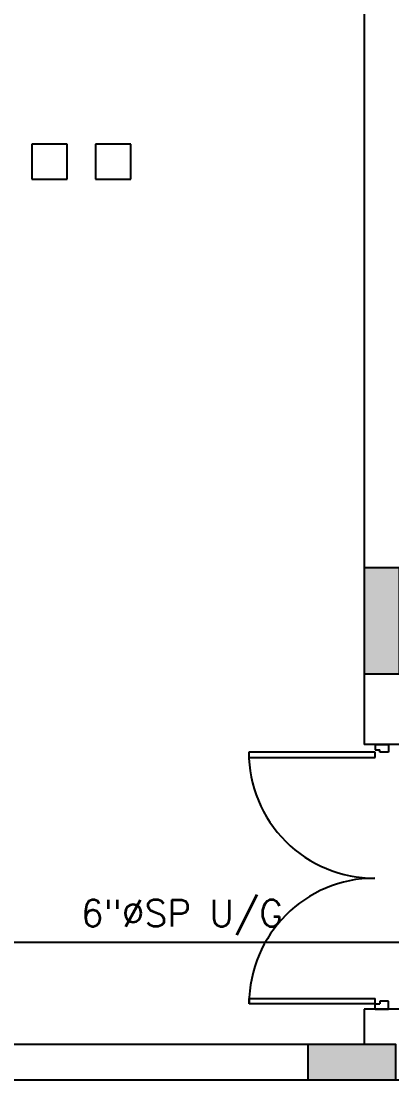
# Model space of a CAD drawing. Header units: metres. Extents: x -658 to -58, y -713 to -118.
# Drawn here: x -329.39 to -327.29, y -147.15 to -141.16 of the extents above; entities that cross this region are included whole.
import ezdxf
from ezdxf.enums import TextEntityAlignment as Align

# ---------------------------------------------------------------- set-up
doc = ezdxf.new("R2010")
doc.units = ezdxf.units.M
doc.header["$LTSCALE"] = 100
doc.layers.add('drainage', color=6, linetype='Continuous')
doc.layers.add('plan', color=8, linetype='Continuous')
doc.layers.add('TEXT', color=7, linetype='Continuous', lineweight=25)
doc.styles.add('mech', font='romans.shx')

# ---------------------------------------------------------------- blocks, each defined once
blk = doc.blocks.new('Double Flush - E-5169083-الدور الارضي')
for p, q in [((-0.9596, 1.0021), (-0.9196, 1.0021)), ((-0.9596, 0.05), (-0.9596, 1.0021)), ((-0.9196, 1.0021), (-0.9196, 0.05)), ((0.9, 1.005), (0.9, 0.05)), ((0.94, 1.005), (0.9, 1.005)), ((0.94, 0.05), (0.94, 1.005)), ((-1, 0.05), (-0.9596, 0.05)), ((-1, 0.05), (-1, -0.05)), ((-0.9596, 0.05), (-0.9196, 0.05)), ((-0.9596, 0.05), (-0.9596, 0.015)), ((-0.94, 0.015), (-0.9596, 0.015)), ((-0.94, -0.05), (-0.94, 0.015)), ((0.9, 0.05), (0.94, 0.05)), ((0.94, 0.015), (0.9596, 0.015)), ((0.94, -0.05), (0.94, 0.015)), ((0.9596, 0.05), (0.9596, 0.015)), ((1, 0.05), (0.9596, 0.05)), ((1, 0.05), (1, -0.05)), ((-1, -0.05), (-0.94, -0.05)), ((1, -0.05), (0.94, -0.05))]:
    blk.add_line(p, q)
for centre, radius, start, end in [((-0.9596, 0.0534), 0.9487, 0, 90), ((0.94, 0.0541), 0.9509, 90, 180.03996)]:
    blk.add_arc(centre, radius, start, end)
blk = doc.blocks.new('GREGRERGREGRE')
h = blk.add_hatch(color=256)
h.dxf.hatch_style = 1
h.paths.add_polyline_path([(-218.4055, -144.8512), (-218.2055, -144.8512), (-218.2055, -144.2512), (-218.4055, -144.2512)])
h = blk.add_hatch(color=256)
h.dxf.hatch_style = 1
h.paths.add_polyline_path([(-218.2255, -147.1512), (-218.2255, -146.9512), (-218.7255, -146.9512), (-218.7255, -147.1512)])
for points in [[(-218.4055, -144.8512), (-218.2055, -144.8512), (-218.2055, -144.2512), (-218.4055, -144.2512)], [(-218.2255, -147.1512), (-218.2255, -146.9512), (-218.7255, -146.9512), (-218.7255, -147.1512)]]:
    blk.add_lwpolyline(points, close=True)
blk = doc.blocks.new('A$Cc2be8e3e')
at = {"layer": 'plan'}
for p, q in [((-30.2035, 8.9095), (-30.2035, 3.2095)), ((-31.8859, 6.6095), (-32.0859, 6.6095)), ((-32.0859, 6.6095), (-32.0859, 6.4095)), ((-31.8859, 6.4095), (-31.8859, 6.6095)), ((-31.5252, 6.6095), (-31.7252, 6.6095)), ((-31.7252, 6.6095), (-31.7252, 6.4095)), ((-31.5252, 6.4095), (-31.5252, 6.6095)), ((-32.0859, 6.4095), (-31.8859, 6.4095)), ((-31.7252, 6.4095), (-31.5252, 6.4095)), ((-30.0035, 3.2095), (-30.2035, 3.2095)), ((-30.2035, 1.7095), (-30.2035, 1.5095)), ((-30.0035, 1.7095), (-30.2035, 1.7095)), ((-30.2035, 1.5095), (-32.6035, 1.5095)), ((-41.8028, 1.3095), (-1.5028, 1.3095))]:
    blk.add_line(p, q, dxfattribs=at)
blk.add_blockref('GREGRERGREGRE', (188.202, 148.4607), dxfattribs=at)
at = {"layer": 'plan', "xscale": 0.7499999999999458, "yscale": 0.7499999999999458, "zscale": 0.7499999999999458, "rotation": 90}
blk.add_blockref('Double Flush - E-5169083-الدور الارضي', (-30.1035, 2.4595), dxfattribs=at)

msp = doc.modelspace()

# ---------------------------------------------------------------- linework, layer by layer
at = {"layer": 'drainage'}
msp.add_line((-338.2529, -146.3712), (-303.4366, -146.3712), dxfattribs=at)

# ---------------------------------------------------------------- block references
at = {"layer": 'plan'}
msp.add_blockref('A$Cc2be8e3e', (-297.2456, -148.4607), dxfattribs=at)

# ---------------------------------------------------------------- texts
at = {"layer": 'TEXT', "linetype": 'Continuous', "style": 'mech'}
msp.add_text('6"%%CSP U/G', height=0.15, dxfattribs=at).set_placement((-328.4812, -146.2076), align=Align.MIDDLE_CENTER)

doc.saveas('drawing.dxf')
